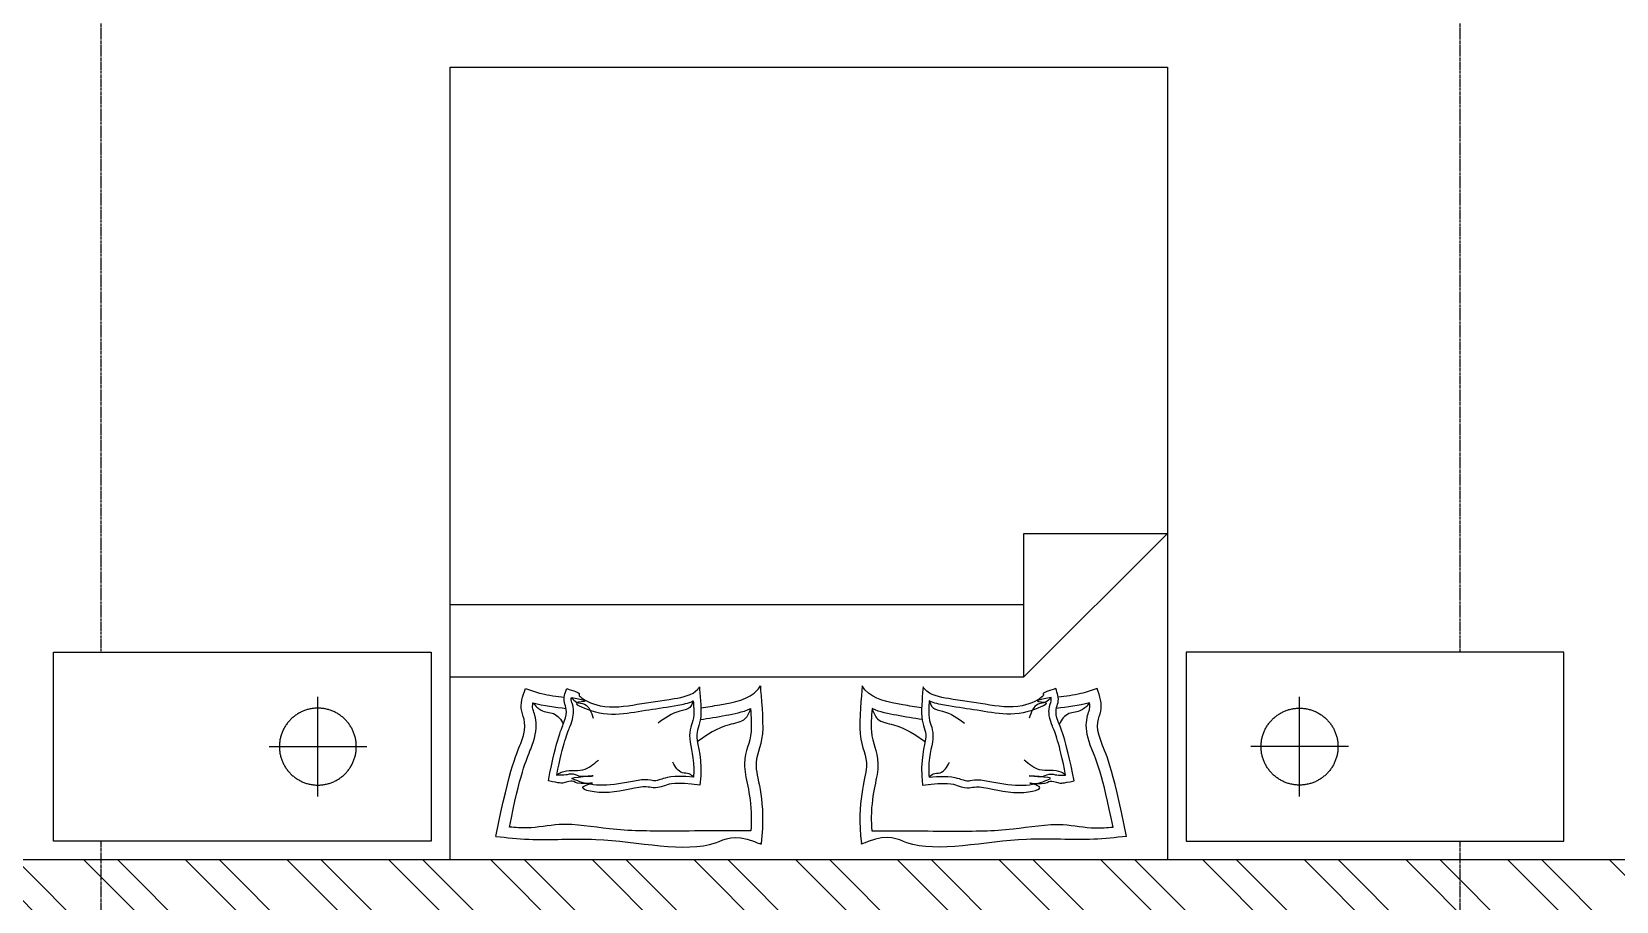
# Model space of a CAD drawing. Header units: millimetres. Extents: x -8500 to 104886, y -7800 to 56500.
# Drawn here: x 60967 to 65164, y 29790 to 32094 of the extents above; entities that cross this region are included whole.
import ezdxf

# ---------------------------------------------------------------- set-up
doc = ezdxf.new("R2010")
doc.units = ezdxf.units.MM
doc.header["$LTSCALE"] = 10
doc.set_wipeout_variables(frame=1)
for name, pattern in [('1803 B01 Axis$0$CENTER2', [1.125, 0.75, -0.125, 0.125, -0.125]), ('Ground Floor Plan$0$HIDDEN', [0.375, 0.25, -0.125]), ('HIDDEN', [0.375, 0.25, -0.125])]:
    doc.linetypes.add(name, pattern=pattern)
for name, color, linetype in [('1803 B01 Axis$0$AXIS-MEP', 8, '1803 B01 Axis$0$CENTER2'), ('1803 B01 b03$0$WALL-AR', 7, 'Continuous'), ('A-LIGHT', 2, 'Continuous'), ('CEILING', 7, 'Continuous'), ('ID-FUR', 1, 'Continuous'), ('ID-HATCH', 8, 'Continuous'), ('ID-WIPEOUT', 8, 'Continuous')]:
    doc.layers.add(name, color=color, linetype=linetype)

# ---------------------------------------------------------------- blocks, each defined once
blk = doc.blocks.new('1803 B01 Axis$0$1803 B01 AXIS')
for p, q in [((61150, 55300), (61150, -5800)), ((64750, 55300), (64750, -5800))]:
    blk.add_line(p, q)
blk = doc.blocks.new('1803 B01 Axis')
at = {"layer": '1803 B01 Axis$0$AXIS-MEP'}
blk.add_blockref('1803 B01 Axis$0$1803 B01 AXIS', (0, 0), dxfattribs=at)
blk = doc.blocks.new('Ground Floor Plan$0$A$C0F3C3C14')
at = {"layer": 'A-LIGHT', "linetype": 'Ground Floor Plan$0$HIDDEN', "ltscale": 500}
for p, q in [((0, 212.9), (0, -212.9)), ((-209, 0), (209, 0))]:
    blk.add_line(p, q, dxfattribs=at)
blk.add_circle((0, 0), 164.7, dxfattribs=at)
blk = doc.blocks.new('bed')
at = {"layer": 'ID-FUR', "ltscale": 0.3}
for p, q in [((2350, 864.7), (1970, 484.7)), ((1970, 864.7), (2350, 864.7)), ((1970, 484.7), (1970, 864.7)), ((1970, 675.7), (450, 675.7)), ((450, 484.7), (1970, 484.7))]:
    blk.add_line(p, q, dxfattribs=at)
blk.add_lwpolyline([(2350, 2100), (2350, 0), (450, 0), (450, 2100)], close=True, dxfattribs=at)
for points, knots in [([(571.8, 62.2), (609, 252.1), (664.1, 348.6), (629.7, 395.1), (641.9, 433.6), (649.7, 453.9)], [0.0154297, 0.0154297, 0.0154297, 0.0154297, 0.03673334, 0.0735425, 0.11399299, 0.11399299, 0.11399299, 0.11399299]), ([(571.8, 62.2), (609, 252.1), (664.1, 348.6), (629.7, 395.1), (641.9, 433.6), (649.7, 453.9)], [0.0154297, 0.0154297, 0.0154297, 0.0154297, 0.03673334, 0.0735425, 0.11399299, 0.11399299, 0.11399299, 0.11399299]), ([(649.7, 453.9), (663.8, 448.6), (697.2, 437.4), (732.4, 433.4), (752.7, 431.4)], [0.01522306, 0.01522306, 0.01522306, 0.01522306, 0.04496724, 0.08527772, 0.08527772, 0.08527772, 0.08527772]), ([(649.7, 453.9), (663.8, 448.6), (697.2, 437.4), (732.4, 433.4), (752.7, 431.4)], [0.01522306, 0.01522306, 0.01522306, 0.01522306, 0.04496724, 0.08527772, 0.08527772, 0.08527772, 0.08527772]), ([(710.6, 209.3), (733.8, 328), (768.3, 388.3), (746.8, 417.4), (754.4, 441.5), (759.2, 454.1)], [0.0154297, 0.0154297, 0.0154297, 0.0154297, 0.03673334, 0.0735425, 0.11399299, 0.11399299, 0.11399299, 0.11399299]), ([(710.6, 209.3), (733.8, 328), (768.3, 388.3), (746.8, 417.4), (754.4, 441.5), (759.2, 454.1)], [0.0154297, 0.0154297, 0.0154297, 0.0154297, 0.03673334, 0.0735425, 0.11399299, 0.11399299, 0.11399299, 0.11399299]), ([(732.9, 224.7), (749.9, 311.7), (761.2, 337.2), (775.1, 370.8), (778, 386.1), (775.9, 409.5), (772.4, 417.4), (770.9, 423.4), (771, 426.6), (771.7, 430.5)], [0.0154297, 0.0154297, 0.0154297, 0.0154297, 0.03459098, 0.03459098, 0.05375225, 0.05375225, 0.07291353, 0.07291353, 0.09155432, 0.09155432, 0.09155432, 0.09155432]), ([(732.9, 224.7), (749.9, 311.7), (761.2, 337.2), (775.1, 370.8), (778, 386.1), (775.9, 409.5), (772.4, 417.4), (770.9, 423.4), (771, 426.6), (771.7, 430.5)], [0.0154297, 0.0154297, 0.0154297, 0.0154297, 0.03459098, 0.03459098, 0.05375225, 0.05375225, 0.07291353, 0.07291353, 0.09155432, 0.09155432, 0.09155432, 0.09155432]), ([(759.2, 454.1), (768.1, 450.8), (806.1, 438.1), (773.5, 441.6), (853.6, 396.7), (948, 412.9), (1030.3, 424.2), (1094.9, 436.4), (1109.3, 456.1), (1110.7, 458.3)], [0.0152231, 0.0152231, 0.0152231, 0.0152231, 0.0449672, 0.142694, 0.2218244, 0.3256102, 0.4300887, 0.5014598, 0.5097467, 0.5097467, 0.5097467, 0.5097467]), ([(759.2, 454.1), (768.1, 450.8), (806.1, 438.1), (773.5, 441.6), (853.6, 396.7), (948, 412.9), (1030.3, 424.2), (1094.9, 436.4), (1109.3, 456.1), (1110.7, 458.3)], [0.0152231, 0.0152231, 0.0152231, 0.0152231, 0.0449672, 0.142694, 0.2218244, 0.3256102, 0.4300887, 0.5014598, 0.5097467, 0.5097467, 0.5097467, 0.5097467]), ([(771.7, 430.5), (796.7, 424.1), (823.7, 421.5), (770.7, 415.8), (790.5, 407.8), (841, 388.8), (871.4, 384.6), (926.6, 388.9), (951.9, 393.9), (1001.6, 401.3), (1026, 404.8), (1066.8, 412.1), (1081, 414.8), (1094.4, 420.9)], [0.0351323, 0.0351323, 0.0351323, 0.0351323, 0.1119482, 0.1119482, 0.1932396, 0.1932396, 0.2745311, 0.2745311, 0.3558225, 0.3558225, 0.4371139, 0.4371139, 0.474883, 0.474883, 0.474883, 0.474883]), ([(771.7, 430.5), (796.7, 424.1), (823.7, 421.5), (770.7, 415.8), (790.5, 407.8), (841, 388.8), (871.4, 384.6), (926.6, 388.9), (951.9, 393.9), (1001.6, 401.3), (1026, 404.8), (1066.8, 412.1), (1081, 414.8), (1094.4, 420.9)], [0.0351323, 0.0351323, 0.0351323, 0.0351323, 0.1119482, 0.1119482, 0.1932396, 0.1932396, 0.2745311, 0.2745311, 0.3558225, 0.3558225, 0.4371139, 0.4371139, 0.474883, 0.474883, 0.474883, 0.474883]), ([(771.7, 430.5), (775.8, 425.6), (784.7, 415.1), (816.3, 414.9), (824.3, 391.1), (829.6, 375.1)], [0, 0, 0, 0, 0.01469526, 0.03150195, 0.066725, 0.066725, 0.066725, 0.066725]), ([(771.7, 430.5), (775.8, 425.6), (784.7, 415.1), (816.3, 414.9), (824.3, 391.1), (829.6, 375.1)], [0, 0, 0, 0, 0.01469526, 0.03150195, 0.066725, 0.066725, 0.066725, 0.066725]), ([(1094.4, 420.9), (1091.9, 414.5), (1085.9, 398.9), (1044.1, 393.5), (1018.9, 375.2), (1001.2, 362.4)], [0, 0, 0, 0, 0.01522537, 0.03748201, 0.08980714, 0.08980714, 0.08980714, 0.08980714]), ([(1094.4, 420.9), (1091.9, 414.5), (1085.9, 398.9), (1044.1, 393.5), (1018.9, 375.2), (1001.2, 362.4)], [0, 0, 0, 0, 0.01522537, 0.03748201, 0.08980714, 0.08980714, 0.08980714, 0.08980714]), ([(1094.4, 420.9), (1095.3, 407.3), (1096.1, 393.5), (1094, 362.3), (1085, 353), (1084.2, 305.8), (1095.1, 284.4), (1095.6, 234.4), (1095.4, 226.9), (1094.9, 218.8)], [0.0443214, 0.0443214, 0.0443214, 0.0443214, 0.0694912, 0.0694912, 0.1201809, 0.1201809, 0.1708707, 0.1708707, 0.1790116, 0.1790116, 0.1790116, 0.1790116]), ([(1094.4, 420.9), (1095.3, 407.3), (1096.1, 393.5), (1094, 362.3), (1085, 353), (1084.2, 305.8), (1095.1, 284.4), (1095.6, 234.4), (1095.4, 226.9), (1094.9, 218.8)], [0.0443214, 0.0443214, 0.0443214, 0.0443214, 0.0694912, 0.0694912, 0.1201809, 0.1201809, 0.1708707, 0.1708707, 0.1790116, 0.1790116, 0.1790116, 0.1790116]), ([(1110.7, 458.3), (1111.3, 441.4), (1121.1, 365.2), (1091.6, 331.8), (1120.4, 268.7), (1111.9, 197.5)], [0.0188015, 0.0188015, 0.0188015, 0.0188015, 0.0715477, 0.1243048, 0.1850019, 0.1850019, 0.1850019, 0.1850019]), ([(1110.7, 458.3), (1111.3, 441.4), (1121.1, 365.2), (1091.6, 331.8), (1120.4, 268.7), (1111.9, 197.5)], [0.0188015, 0.0188015, 0.0188015, 0.0188015, 0.0715477, 0.1243048, 0.1850019, 0.1850019, 0.1850019, 0.1850019]), ([(1114.4, 402.6), (1130.8, 405.1), (1183.6, 413.6), (1246.7, 425.5), (1269.8, 457.1), (1272.1, 460.6)], [0.3973034, 0.3973034, 0.3973034, 0.3973034, 0.4300887, 0.5014598, 0.5097467, 0.5097467, 0.5097467, 0.5097467]), ([(1272.1, 460.6), (1273, 433.6), (1288.7, 311.7), (1241.4, 258.1), (1287.6, 157.3), (1273.9, 43.3)], [0.0188015, 0.0188015, 0.0188015, 0.0188015, 0.0715477, 0.1243048, 0.1850019, 0.1850019, 0.1850019, 0.1850019]), ([(1541.5, 460.6), (1540.6, 433.6), (1524.8, 311.7), (1572.1, 258.1), (1526, 157.3), (1539.7, 43.3)], [0.0188015, 0.0188015, 0.0188015, 0.0188015, 0.0715477, 0.1243048, 0.1850019, 0.1850019, 0.1850019, 0.1850019]), ([(1699.1, 402.6), (1682.8, 405.1), (1629.9, 413.6), (1566.8, 425.5), (1543.7, 457.1), (1541.5, 460.6)], [0.3973034, 0.3973034, 0.3973034, 0.3973034, 0.4300887, 0.5014598, 0.5097467, 0.5097467, 0.5097467, 0.5097467]), ([(1702.8, 458.3), (1702.3, 441.4), (1692.4, 365.2), (1722, 331.8), (1693.1, 268.7), (1701.7, 197.5)], [0.0188015, 0.0188015, 0.0188015, 0.0188015, 0.0715477, 0.1243048, 0.1850019, 0.1850019, 0.1850019, 0.1850019]), ([(1702.8, 458.3), (1702.3, 441.4), (1692.4, 365.2), (1722, 331.8), (1693.1, 268.7), (1701.7, 197.5)], [0.0188015, 0.0188015, 0.0188015, 0.0188015, 0.0715477, 0.1243048, 0.1850019, 0.1850019, 0.1850019, 0.1850019]), ([(2054.3, 454.1), (2045.5, 450.8), (2007.4, 438.1), (2040.1, 441.6), (1959.9, 396.7), (1865.5, 412.9), (1783.2, 424.2), (1718.6, 436.4), (1704.2, 456.1), (1702.8, 458.3)], [0.0152231, 0.0152231, 0.0152231, 0.0152231, 0.0449672, 0.142694, 0.2218244, 0.3256102, 0.4300887, 0.5014598, 0.5097467, 0.5097467, 0.5097467, 0.5097467]), ([(2054.3, 454.1), (2045.5, 450.8), (2007.4, 438.1), (2040.1, 441.6), (1959.9, 396.7), (1865.5, 412.9), (1783.2, 424.2), (1718.6, 436.4), (1704.2, 456.1), (1702.8, 458.3)], [0.0152231, 0.0152231, 0.0152231, 0.0152231, 0.0449672, 0.142694, 0.2218244, 0.3256102, 0.4300887, 0.5014598, 0.5097467, 0.5097467, 0.5097467, 0.5097467]), ([(1719.2, 420.9), (1718.2, 407.3), (1717.5, 393.5), (1719.6, 362.3), (1728.5, 353), (1729.4, 305.8), (1718.4, 284.4), (1717.9, 234.4), (1718.1, 226.9), (1718.7, 218.8)], [0.0443214, 0.0443214, 0.0443214, 0.0443214, 0.0694912, 0.0694912, 0.1201809, 0.1201809, 0.1708707, 0.1708707, 0.1790116, 0.1790116, 0.1790116, 0.1790116]), ([(1719.2, 420.9), (1718.2, 407.3), (1717.5, 393.5), (1719.6, 362.3), (1728.5, 353), (1729.4, 305.8), (1718.4, 284.4), (1717.9, 234.4), (1718.1, 226.9), (1718.7, 218.8)], [0.0443214, 0.0443214, 0.0443214, 0.0443214, 0.0694912, 0.0694912, 0.1201809, 0.1201809, 0.1708707, 0.1708707, 0.1790116, 0.1790116, 0.1790116, 0.1790116]), ([(2041.9, 430.5), (2016.8, 424.1), (1989.8, 421.5), (2042.8, 415.8), (2023, 407.8), (1972.6, 388.8), (1942.1, 384.6), (1887, 388.9), (1861.6, 393.9), (1812, 401.3), (1787.6, 404.8), (1746.7, 412.1), (1732.5, 414.8), (1719.2, 420.9)], [0.0351323, 0.0351323, 0.0351323, 0.0351323, 0.1119482, 0.1119482, 0.1932396, 0.1932396, 0.2745311, 0.2745311, 0.3558225, 0.3558225, 0.4371139, 0.4371139, 0.474883, 0.474883, 0.474883, 0.474883]), ([(2041.9, 430.5), (2016.8, 424.1), (1989.8, 421.5), (2042.8, 415.8), (2023, 407.8), (1972.6, 388.8), (1942.1, 384.6), (1887, 388.9), (1861.6, 393.9), (1812, 401.3), (1787.6, 404.8), (1746.7, 412.1), (1732.5, 414.8), (1719.2, 420.9)], [0.0351323, 0.0351323, 0.0351323, 0.0351323, 0.1119482, 0.1119482, 0.1932396, 0.1932396, 0.2745311, 0.2745311, 0.3558225, 0.3558225, 0.4371139, 0.4371139, 0.474883, 0.474883, 0.474883, 0.474883]), ([(1719.2, 420.9), (1721.6, 414.5), (1727.7, 398.9), (1769.4, 393.5), (1794.7, 375.2), (1812.4, 362.4)], [0, 0, 0, 0, 0.01522537, 0.03748201, 0.08980714, 0.08980714, 0.08980714, 0.08980714]), ([(1719.2, 420.9), (1721.6, 414.5), (1727.7, 398.9), (1769.4, 393.5), (1794.7, 375.2), (1812.4, 362.4)], [0, 0, 0, 0, 0.01522537, 0.03748201, 0.08980714, 0.08980714, 0.08980714, 0.08980714]), ([(2041.9, 430.5), (2037.7, 425.6), (2028.9, 415.1), (1997.3, 414.9), (1989.3, 391.1), (1983.9, 375.1)], [0, 0, 0, 0, 0.01469526, 0.03150195, 0.066725, 0.066725, 0.066725, 0.066725]), ([(2041.9, 430.5), (2037.7, 425.6), (2028.9, 415.1), (1997.3, 414.9), (1989.3, 391.1), (1983.9, 375.1)], [0, 0, 0, 0, 0.01469526, 0.03150195, 0.066725, 0.066725, 0.066725, 0.066725]), ([(2080.6, 224.7), (2063.7, 311.7), (2052.4, 337.2), (2038.5, 370.8), (2035.6, 386.1), (2037.6, 409.5), (2041.2, 417.4), (2042.6, 423.4), (2042.6, 426.6), (2041.9, 430.5)], [0.0154297, 0.0154297, 0.0154297, 0.0154297, 0.03459098, 0.03459098, 0.05375225, 0.05375225, 0.07291353, 0.07291353, 0.09155432, 0.09155432, 0.09155432, 0.09155432]), ([(2080.6, 224.7), (2063.7, 311.7), (2052.4, 337.2), (2038.5, 370.8), (2035.6, 386.1), (2037.6, 409.5), (2041.2, 417.4), (2042.6, 423.4), (2042.6, 426.6), (2041.9, 430.5)], [0.0154297, 0.0154297, 0.0154297, 0.0154297, 0.03459098, 0.03459098, 0.05375225, 0.05375225, 0.07291353, 0.07291353, 0.09155432, 0.09155432, 0.09155432, 0.09155432]), ([(2103, 209.3), (2079.7, 328), (2045.3, 388.3), (2066.8, 417.4), (2059.1, 441.5), (2054.3, 454.1)], [0.0154297, 0.0154297, 0.0154297, 0.0154297, 0.03673334, 0.0735425, 0.11399299, 0.11399299, 0.11399299, 0.11399299]), ([(2103, 209.3), (2079.7, 328), (2045.3, 388.3), (2066.8, 417.4), (2059.1, 441.5), (2054.3, 454.1)], [0.0154297, 0.0154297, 0.0154297, 0.0154297, 0.03673334, 0.0735425, 0.11399299, 0.11399299, 0.11399299, 0.11399299]), ([(2163.9, 453.9), (2149.8, 448.6), (2116.3, 437.4), (2081.2, 433.4), (2060.8, 431.4)], [0.01522306, 0.01522306, 0.01522306, 0.01522306, 0.04496724, 0.08527772, 0.08527772, 0.08527772, 0.08527772]), ([(2163.9, 453.9), (2149.8, 448.6), (2116.3, 437.4), (2081.2, 433.4), (2060.8, 431.4)], [0.01522306, 0.01522306, 0.01522306, 0.01522306, 0.04496724, 0.08527772, 0.08527772, 0.08527772, 0.08527772]), ([(2241.7, 62.2), (2204.5, 252.1), (2149.4, 348.6), (2183.8, 395.1), (2171.6, 433.6), (2163.9, 453.9)], [0.0154297, 0.0154297, 0.0154297, 0.0154297, 0.03673334, 0.0735425, 0.11399299, 0.11399299, 0.11399299, 0.11399299]), ([(2241.7, 62.2), (2204.5, 252.1), (2149.4, 348.6), (2183.8, 395.1), (2171.6, 433.6), (2163.9, 453.9)], [0.0154297, 0.0154297, 0.0154297, 0.0154297, 0.03673334, 0.0735425, 0.11399299, 0.11399299, 0.11399299, 0.11399299]), ([(607.5, 86.8), (634.7, 226), (652.7, 266.8), (675, 320.6), (679.6, 345), (676.4, 382.5), (670.7, 395.2), (668.4, 404.7), (668.5, 409.9), (669.6, 416.1)], [0.0154297, 0.0154297, 0.0154297, 0.0154297, 0.03459098, 0.03459098, 0.05375225, 0.05375225, 0.07291353, 0.07291353, 0.09155432, 0.09155432, 0.09155432, 0.09155432]), ([(607.5, 86.8), (634.7, 226), (652.7, 266.8), (675, 320.6), (679.6, 345), (676.4, 382.5), (670.7, 395.2), (668.4, 404.7), (668.5, 409.9), (669.6, 416.1)], [0.0154297, 0.0154297, 0.0154297, 0.0154297, 0.03459098, 0.03459098, 0.05375225, 0.05375225, 0.07291353, 0.07291353, 0.09155432, 0.09155432, 0.09155432, 0.09155432]), ([(669.6, 416.1), (676.2, 408.3), (690.4, 391.5), (729.3, 391.2), (743.8, 372.3), (750, 359.6)], [0, 0, 0, 0, 0.01469526, 0.03150195, 0.05134585, 0.05134585, 0.05134585, 0.05134585]), ([(669.6, 416.1), (676.2, 408.3), (690.4, 391.5), (729.3, 391.2), (743.8, 372.3), (750, 359.6)], [0, 0, 0, 0, 0.01469526, 0.03150195, 0.05134585, 0.05134585, 0.05134585, 0.05134585]), ([(1245.9, 400.7), (1242, 390.5), (1232.3, 365.6), (1169.3, 357.4), (1130.8, 331.6), (1105.2, 313.2)], [0, 0, 0, 0, 0.01522537, 0.03748201, 0.084624, 0.084624, 0.084624, 0.084624]), ([(1245.9, 400.7), (1242, 390.5), (1232.3, 365.6), (1169.3, 357.4), (1130.8, 331.6), (1105.2, 313.2)], [0, 0, 0, 0, 0.01522537, 0.03748201, 0.084624, 0.084624, 0.084624, 0.084624]), ([(1113.1, 371.7), (1134.8, 375), (1157.1, 378.6), (1201.8, 386.6), (1224.5, 390.9), (1245.9, 400.7)], [0.39348392, 0.39348392, 0.39348392, 0.39348392, 0.43711389, 0.43711389, 0.47488297, 0.47488297, 0.47488297, 0.47488297]), ([(1113.1, 371.7), (1134.8, 375), (1157.1, 378.6), (1201.8, 386.6), (1224.5, 390.9), (1245.9, 400.7)], [0.39348392, 0.39348392, 0.39348392, 0.39348392, 0.43711389, 0.43711389, 0.47488297, 0.47488297, 0.47488297, 0.47488297]), ([(1245.9, 400.7), (1247.4, 378.9), (1248.6, 356.9), (1245.3, 307), (1230.9, 292.1), (1229.6, 216.5), (1247.1, 182.4), (1247.8, 102.3), (1247.5, 90.3), (1246.7, 77.3)], [0.0443214, 0.0443214, 0.0443214, 0.0443214, 0.0694912, 0.0694912, 0.1201809, 0.1201809, 0.1708707, 0.1708707, 0.1790116, 0.1790116, 0.1790116, 0.1790116]), ([(1245.9, 400.7), (1247.4, 378.9), (1248.6, 356.9), (1245.3, 307), (1230.9, 292.1), (1229.6, 216.5), (1247.1, 182.4), (1247.8, 102.3), (1247.5, 90.3), (1246.7, 77.3)], [0.0443214, 0.0443214, 0.0443214, 0.0443214, 0.0694912, 0.0694912, 0.1201809, 0.1201809, 0.1708707, 0.1708707, 0.1790116, 0.1790116, 0.1790116, 0.1790116]), ([(1567.7, 400.7), (1566.1, 378.9), (1565, 356.9), (1568.3, 307), (1582.6, 292.1), (1584, 216.5), (1566.5, 182.4), (1565.7, 102.3), (1566, 90.3), (1566.9, 77.3)], [0.0443214, 0.0443214, 0.0443214, 0.0443214, 0.0694912, 0.0694912, 0.1201809, 0.1201809, 0.1708707, 0.1708707, 0.1790116, 0.1790116, 0.1790116, 0.1790116]), ([(1567.7, 400.7), (1566.1, 378.9), (1565, 356.9), (1568.3, 307), (1582.6, 292.1), (1584, 216.5), (1566.5, 182.4), (1565.7, 102.3), (1566, 90.3), (1566.9, 77.3)], [0.0443214, 0.0443214, 0.0443214, 0.0443214, 0.0694912, 0.0694912, 0.1201809, 0.1201809, 0.1708707, 0.1708707, 0.1790116, 0.1790116, 0.1790116, 0.1790116]), ([(1567.7, 400.7), (1571.6, 390.5), (1581.2, 365.6), (1644.2, 357.4), (1682.8, 331.6), (1708.4, 313.2)], [0, 0, 0, 0, 0.01522537, 0.03748201, 0.084624, 0.084624, 0.084624, 0.084624]), ([(1700.5, 371.7), (1678.8, 375), (1656.4, 378.6), (1611.8, 386.6), (1589, 390.9), (1567.7, 400.7)], [0.39348392, 0.39348392, 0.39348392, 0.39348392, 0.43711389, 0.43711389, 0.47488297, 0.47488297, 0.47488297, 0.47488297]), ([(1567.7, 400.7), (1571.6, 390.5), (1581.2, 365.6), (1644.2, 357.4), (1682.8, 331.6), (1708.4, 313.2)], [0, 0, 0, 0, 0.01522537, 0.03748201, 0.084624, 0.084624, 0.084624, 0.084624]), ([(1700.5, 371.7), (1678.8, 375), (1656.4, 378.6), (1611.8, 386.6), (1589, 390.9), (1567.7, 400.7)], [0.39348392, 0.39348392, 0.39348392, 0.39348392, 0.43711389, 0.43711389, 0.47488297, 0.47488297, 0.47488297, 0.47488297]), ([(2144, 416.1), (2137.4, 408.3), (2123.2, 391.5), (2084.3, 391.2), (2069.7, 372.3), (2063.5, 359.6)], [0, 0, 0, 0, 0.01469526, 0.03150195, 0.05134585, 0.05134585, 0.05134585, 0.05134585]), ([(2144, 416.1), (2137.4, 408.3), (2123.2, 391.5), (2084.3, 391.2), (2069.7, 372.3), (2063.5, 359.6)], [0, 0, 0, 0, 0.01469526, 0.03150195, 0.05134585, 0.05134585, 0.05134585, 0.05134585]), ([(2206, 86.8), (2178.8, 226), (2160.8, 266.8), (2138.5, 320.6), (2133.9, 345), (2137.1, 382.5), (2142.9, 395.2), (2145.2, 404.7), (2145.1, 409.9), (2144, 416.1)], [0.0154297, 0.0154297, 0.0154297, 0.0154297, 0.03459098, 0.03459098, 0.05375225, 0.05375225, 0.07291353, 0.07291353, 0.09155432, 0.09155432, 0.09155432, 0.09155432]), ([(2206, 86.8), (2178.8, 226), (2160.8, 266.8), (2138.5, 320.6), (2133.9, 345), (2137.1, 382.5), (2142.9, 395.2), (2145.2, 404.7), (2145.1, 409.9), (2144, 416.1)], [0.0154297, 0.0154297, 0.0154297, 0.0154297, 0.03459098, 0.03459098, 0.05375225, 0.05375225, 0.07291353, 0.07291353, 0.09155432, 0.09155432, 0.09155432, 0.09155432]), ([(732.2, 224.2), (736.3, 227.1), (756.2, 241.5), (802.1, 229.7), (830.3, 253.5), (843.1, 264.3)], [0, 0, 0, 0, 0.01178378, 0.05765675, 0.09590674, 0.09590674, 0.09590674, 0.09590674]), ([(732.2, 224.2), (736.3, 227.1), (756.2, 241.5), (802.1, 229.7), (830.3, 253.5), (843.1, 264.3)], [0, 0, 0, 0, 0.01178378, 0.05765675, 0.09590674, 0.09590674, 0.09590674, 0.09590674]), ([(1094.9, 218.8), (1091.5, 222.3), (1083.6, 230.5), (1057.3, 227.7), (1047.1, 246.1), (1040.3, 258.5)], [0, 0, 0, 0, 0.01125007, 0.02586796, 0.05576758, 0.05576758, 0.05576758, 0.05576758]), ([(1094.9, 218.8), (1091.5, 222.3), (1083.6, 230.5), (1057.3, 227.7), (1047.1, 246.1), (1040.3, 258.5)], [0, 0, 0, 0, 0.01125007, 0.02586796, 0.05576758, 0.05576758, 0.05576758, 0.05576758]), ([(1718.7, 218.8), (1722.1, 222.3), (1729.9, 230.5), (1756.3, 227.7), (1766.4, 246.1), (1773.2, 258.5)], [0, 0, 0, 0, 0.01125007, 0.02586796, 0.05576758, 0.05576758, 0.05576758, 0.05576758]), ([(1718.7, 218.8), (1722.1, 222.3), (1729.9, 230.5), (1756.3, 227.7), (1766.4, 246.1), (1773.2, 258.5)], [0, 0, 0, 0, 0.01125007, 0.02586796, 0.05576758, 0.05576758, 0.05576758, 0.05576758]), ([(2081.3, 224.2), (2077.3, 227.1), (2057.3, 241.5), (2011.5, 229.7), (1983.3, 253.5), (1970.4, 264.3)], [0, 0, 0, 0, 0.01178378, 0.05765675, 0.09590674, 0.09590674, 0.09590674, 0.09590674]), ([(2081.3, 224.2), (2077.3, 227.1), (2057.3, 241.5), (2011.5, 229.7), (1983.3, 253.5), (1970.4, 264.3)], [0, 0, 0, 0, 0.01178378, 0.05765675, 0.09590674, 0.09590674, 0.09590674, 0.09590674]), ([(1094.9, 218.8), (1036.7, 225.3), (1020.3, 216.9), (1001, 210.3), (995.5, 209.5), (987.7, 209.3), (984.6, 211.1), (963.9, 213.1), (951.6, 211.3), (925.3, 206.5), (910.8, 203.5), (867.7, 196.4), (842, 196.7), (799.8, 204.2), (785.5, 209.9), (761.7, 219.3), (846.4, 223.2), (812.5, 221.5), (798.5, 220.5), (789.4, 221.9), (791.2, 222.5), (775.7, 228.3), (766, 227.1), (755.7, 224.6), (751.2, 223.4), (732.9, 224.7)], [0.0156885, 0.0156885, 0.0156885, 0.0156885, 0.0358051, 0.0358051, 0.0580288, 0.0580288, 0.0895532, 0.0895532, 0.1210775, 0.1210775, 0.1526019, 0.1526019, 0.2156506, 0.2156506, 0.2786993, 0.2786993, 0.341748, 0.341748, 0.3865906, 0.3865906, 0.4314332, 0.4314332, 0.4685994, 0.4685994, 0.497956, 0.497956, 0.497956, 0.497956]), ([(1094.9, 218.8), (1036.7, 225.3), (1020.3, 216.9), (1001, 210.3), (995.5, 209.5), (987.7, 209.3), (984.6, 211.1), (963.9, 213.1), (951.6, 211.3), (925.3, 206.5), (910.8, 203.5), (867.7, 196.4), (842, 196.7), (799.8, 204.2), (785.5, 209.9), (761.7, 219.3), (846.4, 223.2), (812.5, 221.5), (798.5, 220.5), (789.4, 221.9), (791.2, 222.5), (775.7, 228.3), (766, 227.1), (755.7, 224.6), (751.2, 223.4), (732.9, 224.7)], [0.0156885, 0.0156885, 0.0156885, 0.0156885, 0.0358051, 0.0358051, 0.0580288, 0.0580288, 0.0895532, 0.0895532, 0.1210775, 0.1210775, 0.1526019, 0.1526019, 0.2156506, 0.2156506, 0.2786993, 0.2786993, 0.341748, 0.341748, 0.3865906, 0.3865906, 0.4314332, 0.4314332, 0.4685994, 0.4685994, 0.497956, 0.497956, 0.497956, 0.497956]), ([(1718.7, 218.8), (1776.9, 225.3), (1793.2, 216.9), (1812.6, 210.3), (1818.1, 209.5), (1825.9, 209.3), (1828.9, 211.1), (1849.6, 213.1), (1861.9, 211.3), (1888.3, 206.5), (1902.8, 203.5), (1945.8, 196.4), (1971.6, 196.7), (2013.8, 204.2), (2028, 209.9), (2051.8, 219.3), (1967.2, 223.2), (2001.1, 221.5), (2015.1, 220.5), (2024.1, 221.9), (2022.4, 222.5), (2037.9, 228.3), (2047.5, 227.1), (2057.8, 224.6), (2062.4, 223.4), (2080.6, 224.7)], [0.0156885, 0.0156885, 0.0156885, 0.0156885, 0.0358051, 0.0358051, 0.0580288, 0.0580288, 0.0895532, 0.0895532, 0.1210775, 0.1210775, 0.1526019, 0.1526019, 0.2156506, 0.2156506, 0.2786993, 0.2786993, 0.341748, 0.341748, 0.3865906, 0.3865906, 0.4314332, 0.4314332, 0.4685994, 0.4685994, 0.497956, 0.497956, 0.497956, 0.497956]), ([(1718.7, 218.8), (1776.9, 225.3), (1793.2, 216.9), (1812.6, 210.3), (1818.1, 209.5), (1825.9, 209.3), (1828.9, 211.1), (1849.6, 213.1), (1861.9, 211.3), (1888.3, 206.5), (1902.8, 203.5), (1945.8, 196.4), (1971.6, 196.7), (2013.8, 204.2), (2028, 209.9), (2051.8, 219.3), (1967.2, 223.2), (2001.1, 221.5), (2015.1, 220.5), (2024.1, 221.9), (2022.4, 222.5), (2037.9, 228.3), (2047.5, 227.1), (2057.8, 224.6), (2062.4, 223.4), (2080.6, 224.7)], [0.0156885, 0.0156885, 0.0156885, 0.0156885, 0.0358051, 0.0358051, 0.0580288, 0.0580288, 0.0895532, 0.0895532, 0.1210775, 0.1210775, 0.1526019, 0.1526019, 0.2156506, 0.2156506, 0.2786993, 0.2786993, 0.341748, 0.341748, 0.3865906, 0.3865906, 0.4314332, 0.4314332, 0.4685994, 0.4685994, 0.497956, 0.497956, 0.497956, 0.497956]), ([(1111.9, 197.5), (1045.8, 207.2), (988.8, 182.5), (980.8, 203.5), (862.9, 168.1), (769.8, 192.6), (850.3, 206.8), (784.3, 198.9), (776.6, 212.7), (760.7, 205.5), (742.6, 202.6), (710.6, 209.3)], [0.0135813, 0.0135813, 0.0135813, 0.0135813, 0.0337795, 0.09387, 0.1725744, 0.2571228, 0.3342819, 0.3765847, 0.4403773, 0.4988135, 0.5094888, 0.5094888, 0.5094888, 0.5094888]), ([(1111.9, 197.5), (1045.8, 207.2), (988.8, 182.5), (980.8, 203.5), (862.9, 168.1), (769.8, 192.6), (850.3, 206.8), (784.3, 198.9), (776.6, 212.7), (760.7, 205.5), (742.6, 202.6), (710.6, 209.3)], [0.0135813, 0.0135813, 0.0135813, 0.0135813, 0.0337795, 0.09387, 0.1725744, 0.2571228, 0.3342819, 0.3765847, 0.4403773, 0.4988135, 0.5094888, 0.5094888, 0.5094888, 0.5094888]), ([(1701.7, 197.5), (1767.8, 207.2), (1824.7, 182.5), (1832.8, 203.5), (1950.6, 168.1), (2043.7, 192.6), (1963.3, 206.8), (2029.2, 198.9), (2036.9, 212.7), (2052.9, 205.5), (2071, 202.6), (2103, 209.3)], [0.0135813, 0.0135813, 0.0135813, 0.0135813, 0.0337795, 0.09387, 0.1725744, 0.2571228, 0.3342819, 0.3765847, 0.4403773, 0.4988135, 0.5094888, 0.5094888, 0.5094888, 0.5094888]), ([(1701.7, 197.5), (1767.8, 207.2), (1824.7, 182.5), (1832.8, 203.5), (1950.6, 168.1), (2043.7, 192.6), (1963.3, 206.8), (2029.2, 198.9), (2036.9, 212.7), (2052.9, 205.5), (2071, 202.6), (2103, 209.3)], [0.0135813, 0.0135813, 0.0135813, 0.0135813, 0.0337795, 0.09387, 0.1725744, 0.2571228, 0.3342819, 0.3765847, 0.4403773, 0.4988135, 0.5094888, 0.5094888, 0.5094888, 0.5094888]), ([(1246.7, 77.3), (1174.2, 76.9), (1049.4, 76.1), (880.1, 76.5), (755.2, 101.6), (667.3, 81.9), (623.2, 85.5), (607.5, 86.8)], [0, 0, 0, 0, 217.451175, 374.429792, 508.011988, 593.164063, 640.223744, 640.223744, 640.223744, 640.223744]), ([(1566.9, 77.3), (1639.3, 76.9), (1764.2, 76.1), (1933.5, 76.5), (2058.3, 101.6), (2146.3, 81.9), (2190.3, 85.5), (2206, 86.8)], [0, 0, 0, 0, 217.451175, 374.429792, 508.011988, 593.164063, 640.223744, 640.223744, 640.223744, 640.223744]), ([(571.8, 62.2), (600.8, 59), (689.2, 49.3), (876.3, 66.9), (1113.8, 7.3), (1204.5, 72.6), (1278.5, 39.1), (1272.8, 44.3), (1272.2, 44.9)], [0, 0, 0, 0, 86.9283, 265.184277, 581.851663, 684.795543, 703.317013, 705.552895, 705.552895, 705.552895, 705.552895]), ([(2241.7, 62.2), (2212.8, 59), (2124.4, 49.3), (1937.2, 66.9), (1699.8, 7.3), (1609.1, 72.6), (1535, 39.1), (1540.7, 44.3), (1541.3, 44.9)], [0, 0, 0, 0, 86.9283, 265.184277, 581.851663, 684.795543, 703.317013, 705.552895, 705.552895, 705.552895, 705.552895])]:
    blk.add_open_spline(points, degree=3, knots=knots, dxfattribs=at)
for points in [[(669.6, 416.1), (698.5, 408.7), (729, 404.5), (757.4, 401.1)], [(669.6, 416.1), (698.5, 408.7), (729, 404.5), (757.4, 401.1)], [(2144, 416.1), (2115.1, 408.7), (2084.6, 404.5), (2056.1, 401.1)], [(2144, 416.1), (2115.1, 408.7), (2084.6, 404.5), (2056.1, 401.1)], [(1093.1, 200), (1093.1, 199.9), (1093.1, 199.9), (1093.1, 199.8)], [(1093.1, 200), (1093.1, 199.9), (1093.1, 199.9), (1093.1, 199.8)], [(1720.4, 200), (1720.4, 199.9), (1720.4, 199.9), (1720.5, 199.8)], [(1720.4, 200), (1720.4, 199.9), (1720.4, 199.9), (1720.5, 199.8)]]:
    blk.add_open_spline(points, degree=3, dxfattribs=at)
for points in [[(400, 50), (-600, 50), (-600, 550), (400, 550)], [(2400, 50), (3400, 50), (3400, 550), (2400, 550)]]:
    blk.add_wipeout(points).dxf.layer = 'ID-WIPEOUT'
for points in [[(400, 50), (-600, 50), (-600, 550), (400, 550)], [(2400, 50), (3400, 50), (3400, 550), (2400, 550)]]:
    blk.add_lwpolyline(points, close=True, dxfattribs=at)
at = {"layer": 'A-LIGHT', "yscale": 0.6186610876466148, "zscale": 0.6186610876466148}
for p, xscale, rotation in [((100, 300), -0.6186610876466148, 180.0000000000001), ((2700, 300), 0.6186610876466148, 179.9999999999999)]:
    blk.add_blockref('Ground Floor Plan$0$A$C0F3C3C14', p, dxfattribs=dict(at, xscale=xscale, rotation=rotation))

msp = doc.modelspace()

# ---------------------------------------------------------------- linework, layer by layer
at = {"layer": '1803 B01 b03$0$WALL-AR'}
msp.add_lwpolyline([(54350, 26300), (63850, 26300), (63850, 28700), (66550, 28700), (66550, 30300), (66250, 30300), (66250, 29900), (59800, 29900)], dxfattribs=at)

# ---------------------------------------------------------------- block references
at = {"layer": 'ID-FUR', "color": 8, "linetype": 'HIDDEN', "ltscale": 0.5}
msp.add_blockref('1803 B01 Axis', (0, 0), dxfattribs=at)

# ---------------------------------------------------------------- next in the draw order: block references
msp.add_blockref('bed', (61625, 29900))

# ---------------------------------------------------------------- next in the draw order: hatches: boundary and pattern name
at = {"layer": 'ID-HATCH'}
h = msp.add_hatch(dxfattribs=at)
h.set_pattern_fill('ANSI32', color=256, scale=20, angle=-90)
h.set_pattern_definition([(315, (11000, 350), (134.70384, 134.70384), []), (315, (11000, 260.2), (134.70384, 134.70384), [])])
h.paths.add_polyline_path([(63750, 29700), (66350, 29700), (66350, 28900), (63750, 28900), (63850, 28700), (66550, 28700), (66550, 30400.8), (66250, 30400.8), (66250, 29900), (59800, 29900), (59800, 31545), (59600, 31545), (59600, 29900), (58900, 29900), (58900, 30500), (58550, 30500), (58550, 30350), (58700, 30350), (58700, 29700), (63550, 29700), (63550, 26600), (63850, 26600), (63850, 28700), (63750, 28900)])

# ---------------------------------------------------------------- next in the draw order: linework, layer by layer
at = {"layer": 'CEILING'}
msp.add_lwpolyline([(54550, 35200), (57550, 35200), (57550, 34350), (59600, 34350), (59600, 32655), (59800, 32655), (59800, 34300), (66050, 34300), (66050, 29900), (59800, 29900), (59800, 31545), (59600, 31545), (59600, 29900), (58900, 29900), (58900, 30500), (57300, 30500), (57300, 29900), (54550, 29900)], close=True, dxfattribs=at)

doc.saveas('drawing.dxf')
